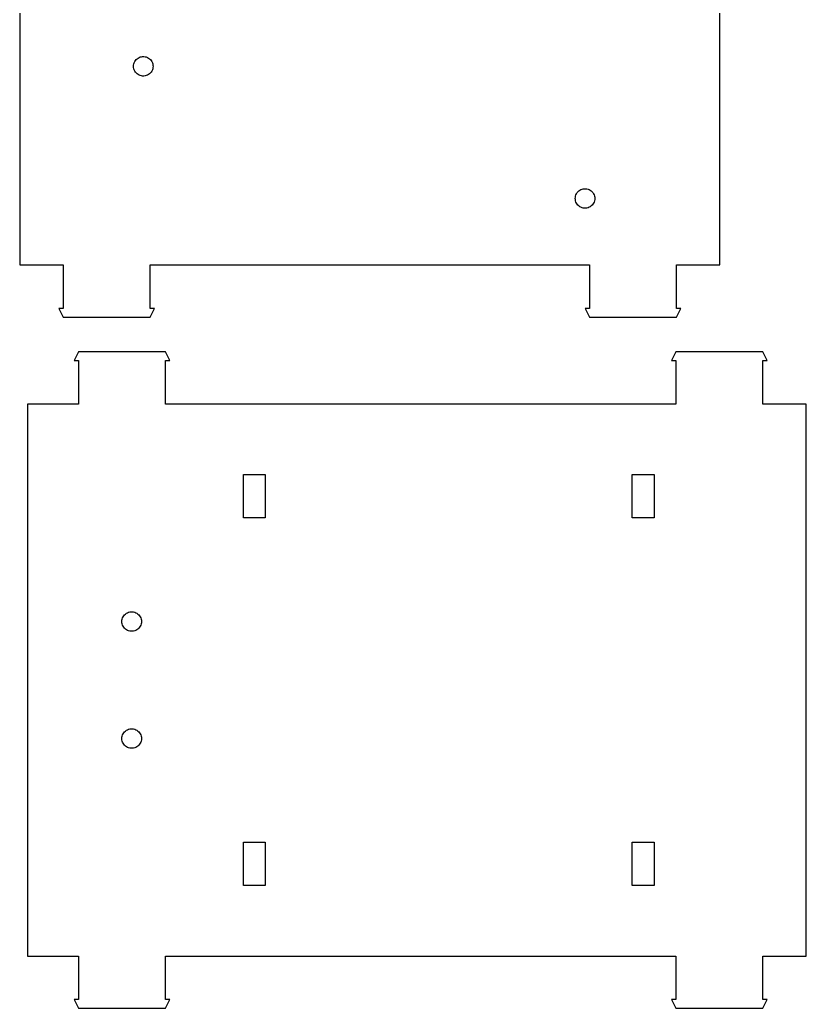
# Model space of a CAD drawing. Extents: x 0.1 to 52.2, y 0.1 to 63.7.
# Drawn here: x 0.07 to 25.59, y 1.89 to 33.98 of the extents above; entities that cross this region are included whole.
import ezdxf

# ---------------------------------------------------------------- set-up
doc = ezdxf.new("R2010")
doc.units = 0
doc.layers.get('0').update_dxf_attribs({"linetype": 'CONTINUOUS'})

msp = doc.modelspace()

# ---------------------------------------------------------------- linework, layer by layer
at = {"color": 254}
for p, q in [((0.07028, 43.9388), (0.07028, 26.0174)), ((22.79, 26.0174), (22.79, 43.9388)), ((3.87505, 32.7119), (3.90811, 32.7353)), ((3.90811, 32.7353), (3.94257, 32.7546)), ((3.94257, 32.7546), (3.97979, 32.7684)), ((3.97979, 32.7684), (4.01835, 32.778)), ((4.01835, 32.778), (4.05832, 32.7835)), ((4.05832, 32.7835), (4.09829, 32.7835)), ((4.09829, 32.7835), (4.13826, 32.778)), ((4.13826, 32.778), (4.17682, 32.7684)), ((4.17682, 32.7684), (4.21266, 32.7546)), ((4.21266, 32.7546), (4.2485, 32.7353)), ((4.2485, 32.7353), (4.28018, 32.7119)), ((3.76068, 32.4666), (3.76343, 32.5065)), ((3.76343, 32.4266), (3.76068, 32.4666)), ((3.76343, 32.5065), (3.77031, 32.5451)), ((3.77031, 32.388), (3.76343, 32.4266)), ((3.77031, 32.5451), (3.78273, 32.5837)), ((3.78273, 32.5837), (3.79924, 32.6195)), ((3.79924, 32.6195), (3.82129, 32.654)), ((3.82129, 32.654), (3.84609, 32.6843)), ((3.84609, 32.6843), (3.87505, 32.7119)), ((4.28018, 32.7119), (4.30911, 32.6843)), ((4.30911, 32.6843), (4.33532, 32.654)), ((4.33532, 32.654), (4.35599, 32.6195)), ((4.35599, 32.6195), (4.37388, 32.5837)), ((4.37388, 32.5837), (4.3863, 32.5451)), ((4.3863, 32.5451), (4.39318, 32.5065)), ((4.39318, 32.4266), (4.3863, 32.388)), ((4.39318, 32.5065), (4.39593, 32.4666)), ((4.39593, 32.4666), (4.39318, 32.4266)), ((3.78273, 32.3494), (3.77031, 32.388)), ((3.79924, 32.3136), (3.78273, 32.3494)), ((3.82129, 32.2805), (3.79924, 32.3136)), ((3.84609, 32.2489), (3.82129, 32.2805)), ((3.87505, 32.2227), (3.84609, 32.2489)), ((3.90811, 32.1992), (3.87505, 32.2227)), ((3.94257, 32.18), (3.90811, 32.1992)), ((3.97979, 32.1648), (3.94257, 32.18)), ((4.01835, 32.1551), (3.97979, 32.1648)), ((4.05832, 32.1496), (4.01835, 32.1551)), ((4.09829, 32.1496), (4.05832, 32.1496)), ((4.13826, 32.1551), (4.09829, 32.1496)), ((4.17682, 32.1648), (4.13826, 32.1551)), ((4.21266, 32.18), (4.17682, 32.1648)), ((4.2485, 32.1992), (4.21266, 32.18)), ((4.28018, 32.2227), (4.2485, 32.1992)), ((4.30911, 32.2489), (4.28018, 32.2227)), ((4.33532, 32.2805), (4.30911, 32.2489)), ((4.35599, 32.3136), (4.33532, 32.2805)), ((4.37388, 32.3494), (4.35599, 32.3136)), ((4.3863, 32.388), (4.37388, 32.3494)), ((18.1005, 28.2167), (18.1074, 28.2553)), ((18.1074, 28.2553), (18.1198, 28.2939)), ((18.1198, 28.2939), (18.1364, 28.3297)), ((18.1364, 28.3297), (18.1584, 28.3641)), ((18.1584, 28.3641), (18.1832, 28.3945)), ((18.1832, 28.3945), (18.2122, 28.422)), ((18.2122, 28.422), (18.2452, 28.4455)), ((18.2452, 28.4455), (18.2797, 28.4648)), ((18.2797, 28.4648), (18.3169, 28.4786)), ((18.3169, 28.4786), (18.3555, 28.4896)), ((18.3555, 28.4896), (18.3954, 28.4937)), ((18.3954, 28.4937), (18.4354, 28.4937)), ((18.4354, 28.4937), (18.474, 28.4896)), ((18.474, 28.4896), (18.5126, 28.4786)), ((18.5126, 28.4786), (18.5498, 28.4648)), ((18.5498, 28.4648), (18.5856, 28.4455)), ((18.5856, 28.4455), (18.6173, 28.422)), ((18.6173, 28.422), (18.6462, 28.3945)), ((18.6462, 28.3945), (18.6724, 28.3641)), ((18.6724, 28.3641), (18.6931, 28.3297)), ((18.6931, 28.3297), (18.7096, 28.2939)), ((18.7096, 28.2939), (18.722, 28.2553)), ((18.722, 28.2553), (18.7303, 28.2167)), ((18.0978, 28.1767), (18.1005, 28.2167)), ((18.1005, 28.1368), (18.0978, 28.1767)), ((18.1074, 28.0982), (18.1005, 28.1368)), ((18.1198, 28.0596), (18.1074, 28.0982)), ((18.1364, 28.0238), (18.1198, 28.0596)), ((18.1584, 27.9907), (18.1364, 28.0238)), ((18.1832, 27.959), (18.1584, 27.9907)), ((18.2122, 27.9328), (18.1832, 27.959)), ((18.2452, 27.9094), (18.2122, 27.9328)), ((18.6173, 27.9328), (18.5856, 27.9094)), ((18.6462, 27.959), (18.6173, 27.9328)), ((18.6724, 27.9907), (18.6462, 27.959)), ((18.6931, 28.0238), (18.6724, 27.9907)), ((18.7096, 28.0596), (18.6931, 28.0238)), ((18.722, 28.0982), (18.7096, 28.0596)), ((18.7303, 28.1368), (18.722, 28.0982)), ((18.7303, 28.2167), (18.7331, 28.1767)), ((18.7331, 28.1767), (18.7303, 28.1368)), ((18.2797, 27.8901), (18.2452, 27.9094)), ((18.3169, 27.8749), (18.2797, 27.8901)), ((18.3555, 27.8653), (18.3169, 27.8749)), ((18.3954, 27.8598), (18.3555, 27.8653)), ((18.4354, 27.8598), (18.3954, 27.8598)), ((18.474, 27.8653), (18.4354, 27.8598)), ((18.5126, 27.8749), (18.474, 27.8653)), ((18.5498, 27.8901), (18.5126, 27.8749)), ((18.5856, 27.9094), (18.5498, 27.8901)), ((0.07028, 26.0174), (1.48139, 26.0174)), ((1.48139, 26.0174), (1.48139, 24.6063)), ((4.30361, 24.6063), (4.30361, 26.0174)), ((4.30361, 26.0174), (18.5567, 26.0174)), ((18.5567, 26.0174), (18.5567, 24.6063)), ((21.3789, 24.6063), (21.3789, 26.0174)), ((21.3789, 26.0174), (22.79, 26.0174)), ((1.48139, 24.6063), (1.34083, 24.6063)), ((1.34083, 24.6063), (1.48139, 24.3251)), ((4.30361, 24.3251), (4.44556, 24.6063)), ((4.44556, 24.6063), (4.30361, 24.6063)), ((18.5567, 24.6063), (18.4147, 24.6063)), ((18.4147, 24.6063), (18.5567, 24.3251)), ((21.3789, 24.3251), (21.5194, 24.6063)), ((21.5194, 24.6063), (21.3789, 24.6063)), ((1.48139, 24.3251), (4.30361, 24.3251)), ((18.5567, 24.3251), (21.3789, 24.3251)), ((1.97197, 23.1951), (1.83003, 22.914)), ((4.79418, 23.1951), (1.97197, 23.1951)), ((4.93476, 22.914), (4.79418, 23.1951)), ((21.3596, 23.1951), (21.2176, 22.914)), ((24.1818, 23.1951), (21.3596, 23.1951)), ((24.3224, 22.914), (24.1818, 23.1951)), ((1.83003, 22.914), (1.97197, 22.914)), ((1.97197, 22.914), (1.97197, 21.5029)), ((4.79418, 21.5029), (4.79418, 22.914)), ((4.79418, 22.914), (4.93476, 22.914)), ((21.2176, 22.914), (21.3596, 22.914)), ((21.3596, 22.914), (21.3596, 21.5029)), ((24.1818, 21.5029), (24.1818, 22.914)), ((24.1818, 22.914), (24.3224, 22.914)), ((1.97197, 21.5029), (0.31557, 21.5029)), ((0.31557, 21.5029), (0.31557, 3.58151)), ((21.3596, 21.5029), (4.79418, 21.5029)), ((25.5929, 21.5029), (24.1818, 21.5029)), ((25.5929, 3.58151), (25.5929, 21.5029)), ((7.33256, 17.8056), (7.33256, 19.2168)), ((7.33256, 19.2168), (8.03811, 19.2168)), ((8.03811, 19.2168), (8.03811, 17.8056)), ((19.9485, 17.8056), (19.9485, 19.2168)), ((19.9485, 19.2168), (20.654, 19.2168)), ((20.654, 19.2168), (20.654, 17.8056)), ((8.03811, 17.8056), (7.33256, 17.8056)), ((20.654, 17.8056), (19.9485, 17.8056)), ((3.38446, 14.4418), (3.38722, 14.4818)), ((3.38722, 14.4019), (3.38446, 14.4418)), ((3.38722, 14.4818), (3.39411, 14.5204)), ((3.39411, 14.5204), (3.40651, 14.559)), ((3.40651, 14.559), (3.42442, 14.5948)), ((3.42442, 14.5948), (3.4451, 14.6279)), ((3.4451, 14.6279), (3.47128, 14.6596)), ((3.47128, 14.6596), (3.50022, 14.6858)), ((3.50022, 14.6858), (3.53191, 14.7092)), ((3.53191, 14.7092), (3.56775, 14.7285)), ((3.56775, 14.7285), (3.60355, 14.7436)), ((3.60355, 14.7436), (3.64215, 14.7533)), ((3.64215, 14.7533), (3.68212, 14.7588)), ((3.68212, 14.7588), (3.72209, 14.7588)), ((3.72209, 14.7588), (3.76206, 14.7533)), ((3.76206, 14.7533), (3.80062, 14.7436)), ((3.80062, 14.7436), (3.83783, 14.7285)), ((3.83783, 14.7285), (3.8723, 14.7092)), ((3.8723, 14.7092), (3.90398, 14.6858)), ((3.90398, 14.6858), (3.93428, 14.6596)), ((3.93428, 14.6596), (3.95912, 14.6279)), ((3.95912, 14.6279), (3.98117, 14.5948)), ((3.98117, 14.5948), (3.99768, 14.559)), ((3.99768, 14.559), (4.0101, 14.5204)), ((4.0101, 14.5204), (4.01697, 14.4818)), ((4.01697, 14.4818), (4.01973, 14.4418)), ((4.01973, 14.4418), (4.01697, 14.4019)), ((3.39411, 14.3619), (3.38722, 14.4019)), ((3.40651, 14.3247), (3.39411, 14.3619)), ((3.42442, 14.2889), (3.40651, 14.3247)), ((3.4451, 14.2544), (3.42442, 14.2889)), ((3.47128, 14.2241), (3.4451, 14.2544)), ((3.50022, 14.1966), (3.47128, 14.2241)), ((3.53191, 14.1731), (3.50022, 14.1966)), ((3.56775, 14.1538), (3.53191, 14.1731)), ((3.60355, 14.14), (3.56775, 14.1538)), ((3.64215, 14.129), (3.60355, 14.14)), ((3.68212, 14.1249), (3.64215, 14.129)), ((3.72209, 14.1249), (3.68212, 14.1249)), ((3.76206, 14.129), (3.72209, 14.1249)), ((3.80062, 14.14), (3.76206, 14.129)), ((3.83783, 14.1538), (3.80062, 14.14)), ((3.8723, 14.1731), (3.83783, 14.1538)), ((3.90398, 14.1966), (3.8723, 14.1731)), ((3.93428, 14.2241), (3.90398, 14.1966)), ((3.95912, 14.2544), (3.93428, 14.2241)), ((3.98117, 14.2889), (3.95912, 14.2544)), ((3.99768, 14.3247), (3.98117, 14.2889)), ((4.0101, 14.3619), (3.99768, 14.3247)), ((4.01697, 14.4019), (4.0101, 14.3619)), ((3.53191, 10.9099), (3.56775, 10.9292)), ((3.56775, 10.9292), (3.60355, 10.9444)), ((3.60355, 10.9444), (3.64215, 10.954)), ((3.64215, 10.954), (3.68212, 10.9595)), ((3.68212, 10.9595), (3.72209, 10.9595)), ((3.72209, 10.9595), (3.76206, 10.954)), ((3.76206, 10.954), (3.80062, 10.9444)), ((3.80062, 10.9444), (3.83783, 10.9292)), ((3.83783, 10.9292), (3.8723, 10.9099)), ((3.38446, 10.6426), (3.38722, 10.6826)), ((3.38722, 10.6026), (3.38446, 10.6426)), ((3.38722, 10.6826), (3.39411, 10.7211)), ((3.39411, 10.5627), (3.38722, 10.6026)), ((3.39411, 10.7211), (3.40651, 10.7597)), ((3.40651, 10.7597), (3.42442, 10.7956)), ((3.42442, 10.7956), (3.4451, 10.8286)), ((3.4451, 10.8286), (3.47128, 10.859)), ((3.47128, 10.859), (3.50022, 10.8865)), ((3.50022, 10.8865), (3.53191, 10.9099)), ((3.8723, 10.9099), (3.90398, 10.8865)), ((3.90398, 10.8865), (3.93428, 10.859)), ((3.93428, 10.859), (3.95912, 10.8286)), ((3.95912, 10.8286), (3.98117, 10.7956)), ((3.98117, 10.7956), (3.99768, 10.7597)), ((3.99768, 10.7597), (4.0101, 10.7211)), ((4.0101, 10.7211), (4.01697, 10.6826)), ((4.01697, 10.6026), (4.0101, 10.5627)), ((4.01697, 10.6826), (4.01973, 10.6426)), ((4.01973, 10.6426), (4.01697, 10.6026)), ((3.40651, 10.5254), (3.39411, 10.5627)), ((3.42442, 10.4896), (3.40651, 10.5254)), ((3.4451, 10.4552), (3.42442, 10.4896)), ((3.47128, 10.4249), (3.4451, 10.4552)), ((3.50022, 10.3973), (3.47128, 10.4249)), ((3.53191, 10.3739), (3.50022, 10.3973)), ((3.56775, 10.3546), (3.53191, 10.3739)), ((3.60355, 10.3408), (3.56775, 10.3546)), ((3.64215, 10.3298), (3.60355, 10.3408)), ((3.68212, 10.3256), (3.64215, 10.3298)), ((3.72209, 10.3256), (3.68212, 10.3256)), ((3.76206, 10.3298), (3.72209, 10.3256)), ((3.80062, 10.3408), (3.76206, 10.3298)), ((3.83783, 10.3546), (3.80062, 10.3408)), ((3.8723, 10.3739), (3.83783, 10.3546)), ((3.90398, 10.3973), (3.8723, 10.3739)), ((3.93428, 10.4249), (3.90398, 10.3973)), ((3.95912, 10.4552), (3.93428, 10.4249)), ((3.98117, 10.4896), (3.95912, 10.4552)), ((3.99768, 10.5254), (3.98117, 10.4896)), ((4.0101, 10.5627), (3.99768, 10.5254)), ((7.33256, 5.86768), (7.33256, 7.27879)), ((7.33256, 7.27879), (8.03811, 7.27879)), ((8.03811, 7.27879), (8.03811, 5.86768)), ((19.9485, 5.86768), (19.9485, 7.27879)), ((19.9485, 7.27879), (20.654, 7.27879)), ((20.654, 7.27879), (20.654, 5.86768)), ((8.03811, 5.86768), (7.33256, 5.86768)), ((20.654, 5.86768), (19.9485, 5.86768)), ((0.31557, 3.58151), (1.97197, 3.58151)), ((1.97197, 3.58151), (1.97197, 2.17041)), ((4.79418, 2.17041), (4.79418, 3.58151)), ((4.79418, 3.58151), (21.3596, 3.58151)), ((21.3596, 3.58151), (21.3596, 2.17041)), ((24.1818, 2.17041), (24.1818, 3.58151)), ((24.1818, 3.58151), (25.5929, 3.58151)), ((1.97197, 2.17041), (1.83003, 2.17041)), ((1.83003, 2.17041), (1.97197, 1.88791)), ((4.79418, 1.88791), (4.93476, 2.17041)), ((4.93476, 2.17041), (4.79418, 2.17041)), ((21.3596, 2.17041), (21.2176, 2.17041)), ((21.2176, 2.17041), (21.3596, 1.88791)), ((24.1818, 1.88791), (24.3224, 2.17041)), ((24.3224, 2.17041), (24.1818, 2.17041)), ((1.97197, 1.88791), (4.79418, 1.88791)), ((21.3596, 1.88791), (24.1818, 1.88791))]:
    msp.add_line(p, q, dxfattribs=at)
at = {"color": 0}
for p, q in [((0.07028, 43.9388), (0.07028, 26.0174)), ((22.79, 26.0174), (22.79, 43.9388)), ((3.87505, 32.7119), (3.90811, 32.7353)), ((3.90811, 32.7353), (3.94257, 32.7546)), ((3.94257, 32.7546), (3.97979, 32.7684)), ((3.97979, 32.7684), (4.01835, 32.778)), ((4.01835, 32.778), (4.05832, 32.7835)), ((4.05832, 32.7835), (4.09829, 32.7835)), ((4.09829, 32.7835), (4.13826, 32.778)), ((4.13826, 32.778), (4.17682, 32.7684)), ((4.17682, 32.7684), (4.21266, 32.7546)), ((4.21266, 32.7546), (4.2485, 32.7353)), ((4.2485, 32.7353), (4.28018, 32.7119)), ((3.76068, 32.4666), (3.76343, 32.5065)), ((3.76343, 32.4266), (3.76068, 32.4666)), ((3.76343, 32.5065), (3.77031, 32.5451)), ((3.77031, 32.388), (3.76343, 32.4266)), ((3.77031, 32.5451), (3.78273, 32.5837)), ((3.78273, 32.5837), (3.79924, 32.6195)), ((3.79924, 32.6195), (3.82129, 32.654)), ((3.82129, 32.654), (3.84609, 32.6843)), ((3.84609, 32.6843), (3.87505, 32.7119)), ((4.28018, 32.7119), (4.30911, 32.6843)), ((4.30911, 32.6843), (4.33532, 32.654)), ((4.33532, 32.654), (4.35599, 32.6195)), ((4.35599, 32.6195), (4.37388, 32.5837)), ((4.37388, 32.5837), (4.3863, 32.5451)), ((4.3863, 32.5451), (4.39318, 32.5065)), ((4.39318, 32.4266), (4.3863, 32.388)), ((4.39318, 32.5065), (4.39593, 32.4666)), ((4.39593, 32.4666), (4.39318, 32.4266)), ((3.78273, 32.3494), (3.77031, 32.388)), ((3.79924, 32.3136), (3.78273, 32.3494)), ((3.82129, 32.2805), (3.79924, 32.3136)), ((3.84609, 32.2489), (3.82129, 32.2805)), ((3.87505, 32.2227), (3.84609, 32.2489)), ((3.90811, 32.1992), (3.87505, 32.2227)), ((3.94257, 32.18), (3.90811, 32.1992)), ((3.97979, 32.1648), (3.94257, 32.18)), ((4.01835, 32.1551), (3.97979, 32.1648)), ((4.05832, 32.1496), (4.01835, 32.1551)), ((4.09829, 32.1496), (4.05832, 32.1496)), ((4.13826, 32.1551), (4.09829, 32.1496)), ((4.17682, 32.1648), (4.13826, 32.1551)), ((4.21266, 32.18), (4.17682, 32.1648)), ((4.2485, 32.1992), (4.21266, 32.18)), ((4.28018, 32.2227), (4.2485, 32.1992)), ((4.30911, 32.2489), (4.28018, 32.2227)), ((4.33532, 32.2805), (4.30911, 32.2489)), ((4.35599, 32.3136), (4.33532, 32.2805)), ((4.37388, 32.3494), (4.35599, 32.3136)), ((4.3863, 32.388), (4.37388, 32.3494)), ((18.1005, 28.2167), (18.1074, 28.2553)), ((18.1074, 28.2553), (18.1198, 28.2939)), ((18.1198, 28.2939), (18.1364, 28.3297)), ((18.1364, 28.3297), (18.1584, 28.3641)), ((18.1584, 28.3641), (18.1832, 28.3945)), ((18.1832, 28.3945), (18.2122, 28.422)), ((18.2122, 28.422), (18.2452, 28.4455)), ((18.2452, 28.4455), (18.2797, 28.4648)), ((18.2797, 28.4648), (18.3169, 28.4786)), ((18.3169, 28.4786), (18.3555, 28.4896)), ((18.3555, 28.4896), (18.3954, 28.4937)), ((18.3954, 28.4937), (18.4354, 28.4937)), ((18.4354, 28.4937), (18.474, 28.4896)), ((18.474, 28.4896), (18.5126, 28.4786)), ((18.5126, 28.4786), (18.5498, 28.4648)), ((18.5498, 28.4648), (18.5856, 28.4455)), ((18.5856, 28.4455), (18.6173, 28.422)), ((18.6173, 28.422), (18.6462, 28.3945)), ((18.6462, 28.3945), (18.6724, 28.3641)), ((18.6724, 28.3641), (18.6931, 28.3297)), ((18.6931, 28.3297), (18.7096, 28.2939)), ((18.7096, 28.2939), (18.722, 28.2553)), ((18.722, 28.2553), (18.7303, 28.2167)), ((18.0978, 28.1767), (18.1005, 28.2167)), ((18.1005, 28.1368), (18.0978, 28.1767)), ((18.1074, 28.0982), (18.1005, 28.1368)), ((18.1198, 28.0596), (18.1074, 28.0982)), ((18.1364, 28.0238), (18.1198, 28.0596)), ((18.1584, 27.9907), (18.1364, 28.0238)), ((18.1832, 27.959), (18.1584, 27.9907)), ((18.2122, 27.9328), (18.1832, 27.959)), ((18.2452, 27.9094), (18.2122, 27.9328)), ((18.6173, 27.9328), (18.5856, 27.9094)), ((18.6462, 27.959), (18.6173, 27.9328)), ((18.6724, 27.9907), (18.6462, 27.959)), ((18.6931, 28.0238), (18.6724, 27.9907)), ((18.7096, 28.0596), (18.6931, 28.0238)), ((18.722, 28.0982), (18.7096, 28.0596)), ((18.7303, 28.1368), (18.722, 28.0982)), ((18.7303, 28.2167), (18.7331, 28.1767)), ((18.7331, 28.1767), (18.7303, 28.1368)), ((18.2797, 27.8901), (18.2452, 27.9094)), ((18.3169, 27.8749), (18.2797, 27.8901)), ((18.3555, 27.8653), (18.3169, 27.8749)), ((18.3954, 27.8598), (18.3555, 27.8653)), ((18.4354, 27.8598), (18.3954, 27.8598)), ((18.474, 27.8653), (18.4354, 27.8598)), ((18.5126, 27.8749), (18.474, 27.8653)), ((18.5498, 27.8901), (18.5126, 27.8749)), ((18.5856, 27.9094), (18.5498, 27.8901)), ((0.07028, 26.0174), (1.48139, 26.0174)), ((1.48139, 26.0174), (1.48139, 24.6063)), ((4.30361, 24.6063), (4.30361, 26.0174)), ((4.30361, 26.0174), (18.5567, 26.0174)), ((18.5567, 26.0174), (18.5567, 24.6063)), ((21.3789, 24.6063), (21.3789, 26.0174)), ((21.3789, 26.0174), (22.79, 26.0174)), ((1.48139, 24.6063), (1.34083, 24.6063)), ((1.34083, 24.6063), (1.48139, 24.3251)), ((4.30361, 24.3251), (4.44556, 24.6063)), ((4.44556, 24.6063), (4.30361, 24.6063)), ((18.5567, 24.6063), (18.4147, 24.6063)), ((18.4147, 24.6063), (18.5567, 24.3251)), ((21.3789, 24.3251), (21.5194, 24.6063)), ((21.5194, 24.6063), (21.3789, 24.6063)), ((1.48139, 24.3251), (4.30361, 24.3251)), ((18.5567, 24.3251), (21.3789, 24.3251)), ((1.97197, 23.1951), (1.83003, 22.914)), ((4.79418, 23.1951), (1.97197, 23.1951)), ((4.93476, 22.914), (4.79418, 23.1951)), ((21.3596, 23.1951), (21.2176, 22.914)), ((24.1818, 23.1951), (21.3596, 23.1951)), ((24.3224, 22.914), (24.1818, 23.1951)), ((1.83003, 22.914), (1.97197, 22.914)), ((1.97197, 22.914), (1.97197, 21.5029)), ((4.79418, 21.5029), (4.79418, 22.914)), ((4.79418, 22.914), (4.93476, 22.914)), ((21.2176, 22.914), (21.3596, 22.914)), ((21.3596, 22.914), (21.3596, 21.5029)), ((24.1818, 21.5029), (24.1818, 22.914)), ((24.1818, 22.914), (24.3224, 22.914)), ((1.97197, 21.5029), (0.31557, 21.5029)), ((0.31557, 21.5029), (0.31557, 3.58151)), ((21.3596, 21.5029), (4.79418, 21.5029)), ((25.5929, 21.5029), (24.1818, 21.5029)), ((25.5929, 3.58151), (25.5929, 21.5029)), ((7.33256, 17.8056), (7.33256, 19.2168)), ((7.33256, 19.2168), (8.03811, 19.2168)), ((8.03811, 19.2168), (8.03811, 17.8056)), ((19.9485, 17.8056), (19.9485, 19.2168)), ((19.9485, 19.2168), (20.654, 19.2168)), ((20.654, 19.2168), (20.654, 17.8056)), ((8.03811, 17.8056), (7.33256, 17.8056)), ((20.654, 17.8056), (19.9485, 17.8056)), ((3.38446, 14.4418), (3.38722, 14.4818)), ((3.38722, 14.4019), (3.38446, 14.4418)), ((3.38722, 14.4818), (3.39411, 14.5204)), ((3.39411, 14.5204), (3.40651, 14.559)), ((3.40651, 14.559), (3.42442, 14.5948)), ((3.42442, 14.5948), (3.4451, 14.6279)), ((3.4451, 14.6279), (3.47128, 14.6596)), ((3.47128, 14.6596), (3.50022, 14.6858)), ((3.50022, 14.6858), (3.53191, 14.7092)), ((3.53191, 14.7092), (3.56775, 14.7285)), ((3.56775, 14.7285), (3.60355, 14.7436)), ((3.60355, 14.7436), (3.64215, 14.7533)), ((3.64215, 14.7533), (3.68212, 14.7588)), ((3.68212, 14.7588), (3.72209, 14.7588)), ((3.72209, 14.7588), (3.76206, 14.7533)), ((3.76206, 14.7533), (3.80062, 14.7436)), ((3.80062, 14.7436), (3.83783, 14.7285)), ((3.83783, 14.7285), (3.8723, 14.7092)), ((3.8723, 14.7092), (3.90398, 14.6858)), ((3.90398, 14.6858), (3.93428, 14.6596)), ((3.93428, 14.6596), (3.95912, 14.6279)), ((3.95912, 14.6279), (3.98117, 14.5948)), ((3.98117, 14.5948), (3.99768, 14.559)), ((3.99768, 14.559), (4.0101, 14.5204)), ((4.0101, 14.5204), (4.01697, 14.4818)), ((4.01697, 14.4818), (4.01973, 14.4418)), ((4.01973, 14.4418), (4.01697, 14.4019)), ((3.39411, 14.3619), (3.38722, 14.4019)), ((3.40651, 14.3247), (3.39411, 14.3619)), ((3.42442, 14.2889), (3.40651, 14.3247)), ((3.4451, 14.2544), (3.42442, 14.2889)), ((3.47128, 14.2241), (3.4451, 14.2544)), ((3.50022, 14.1966), (3.47128, 14.2241)), ((3.53191, 14.1731), (3.50022, 14.1966)), ((3.56775, 14.1538), (3.53191, 14.1731)), ((3.60355, 14.14), (3.56775, 14.1538)), ((3.64215, 14.129), (3.60355, 14.14)), ((3.68212, 14.1249), (3.64215, 14.129)), ((3.72209, 14.1249), (3.68212, 14.1249)), ((3.76206, 14.129), (3.72209, 14.1249)), ((3.80062, 14.14), (3.76206, 14.129)), ((3.83783, 14.1538), (3.80062, 14.14)), ((3.8723, 14.1731), (3.83783, 14.1538)), ((3.90398, 14.1966), (3.8723, 14.1731)), ((3.93428, 14.2241), (3.90398, 14.1966)), ((3.95912, 14.2544), (3.93428, 14.2241)), ((3.98117, 14.2889), (3.95912, 14.2544)), ((3.99768, 14.3247), (3.98117, 14.2889)), ((4.0101, 14.3619), (3.99768, 14.3247)), ((4.01697, 14.4019), (4.0101, 14.3619)), ((3.53191, 10.9099), (3.56775, 10.9292)), ((3.56775, 10.9292), (3.60355, 10.9444)), ((3.60355, 10.9444), (3.64215, 10.954)), ((3.64215, 10.954), (3.68212, 10.9595)), ((3.68212, 10.9595), (3.72209, 10.9595)), ((3.72209, 10.9595), (3.76206, 10.954)), ((3.76206, 10.954), (3.80062, 10.9444)), ((3.80062, 10.9444), (3.83783, 10.9292)), ((3.83783, 10.9292), (3.8723, 10.9099)), ((3.38446, 10.6426), (3.38722, 10.6826)), ((3.38722, 10.6026), (3.38446, 10.6426)), ((3.38722, 10.6826), (3.39411, 10.7211)), ((3.39411, 10.5627), (3.38722, 10.6026)), ((3.39411, 10.7211), (3.40651, 10.7597)), ((3.40651, 10.7597), (3.42442, 10.7956)), ((3.42442, 10.7956), (3.4451, 10.8286)), ((3.4451, 10.8286), (3.47128, 10.859)), ((3.47128, 10.859), (3.50022, 10.8865)), ((3.50022, 10.8865), (3.53191, 10.9099)), ((3.8723, 10.9099), (3.90398, 10.8865)), ((3.90398, 10.8865), (3.93428, 10.859)), ((3.93428, 10.859), (3.95912, 10.8286)), ((3.95912, 10.8286), (3.98117, 10.7956)), ((3.98117, 10.7956), (3.99768, 10.7597)), ((3.99768, 10.7597), (4.0101, 10.7211)), ((4.0101, 10.7211), (4.01697, 10.6826)), ((4.01697, 10.6026), (4.0101, 10.5627)), ((4.01697, 10.6826), (4.01973, 10.6426)), ((4.01973, 10.6426), (4.01697, 10.6026)), ((3.40651, 10.5254), (3.39411, 10.5627)), ((3.42442, 10.4896), (3.40651, 10.5254)), ((3.4451, 10.4552), (3.42442, 10.4896)), ((3.47128, 10.4249), (3.4451, 10.4552)), ((3.50022, 10.3973), (3.47128, 10.4249)), ((3.53191, 10.3739), (3.50022, 10.3973)), ((3.56775, 10.3546), (3.53191, 10.3739)), ((3.60355, 10.3408), (3.56775, 10.3546)), ((3.64215, 10.3298), (3.60355, 10.3408)), ((3.68212, 10.3256), (3.64215, 10.3298)), ((3.72209, 10.3256), (3.68212, 10.3256)), ((3.76206, 10.3298), (3.72209, 10.3256)), ((3.80062, 10.3408), (3.76206, 10.3298)), ((3.83783, 10.3546), (3.80062, 10.3408)), ((3.8723, 10.3739), (3.83783, 10.3546)), ((3.90398, 10.3973), (3.8723, 10.3739)), ((3.93428, 10.4249), (3.90398, 10.3973)), ((3.95912, 10.4552), (3.93428, 10.4249)), ((3.98117, 10.4896), (3.95912, 10.4552)), ((3.99768, 10.5254), (3.98117, 10.4896)), ((4.0101, 10.5627), (3.99768, 10.5254)), ((7.33256, 5.86768), (7.33256, 7.27879)), ((7.33256, 7.27879), (8.03811, 7.27879)), ((8.03811, 7.27879), (8.03811, 5.86768)), ((19.9485, 5.86768), (19.9485, 7.27879)), ((19.9485, 7.27879), (20.654, 7.27879)), ((20.654, 7.27879), (20.654, 5.86768)), ((8.03811, 5.86768), (7.33256, 5.86768)), ((20.654, 5.86768), (19.9485, 5.86768)), ((0.31557, 3.58151), (1.97197, 3.58151)), ((1.97197, 3.58151), (1.97197, 2.17041)), ((4.79418, 2.17041), (4.79418, 3.58151)), ((4.79418, 3.58151), (21.3596, 3.58151)), ((21.3596, 3.58151), (21.3596, 2.17041)), ((24.1818, 2.17041), (24.1818, 3.58151)), ((24.1818, 3.58151), (25.5929, 3.58151)), ((1.97197, 2.17041), (1.83003, 2.17041)), ((1.83003, 2.17041), (1.97197, 1.88791)), ((4.79418, 1.88791), (4.93476, 2.17041)), ((4.93476, 2.17041), (4.79418, 2.17041)), ((21.3596, 2.17041), (21.2176, 2.17041)), ((21.2176, 2.17041), (21.3596, 1.88791)), ((24.1818, 1.88791), (24.3224, 2.17041)), ((24.3224, 2.17041), (24.1818, 2.17041)), ((1.97197, 1.88791), (4.79418, 1.88791)), ((21.3596, 1.88791), (24.1818, 1.88791))]:
    msp.add_line(p, q, dxfattribs=at)

doc.saveas('drawing.dxf')
